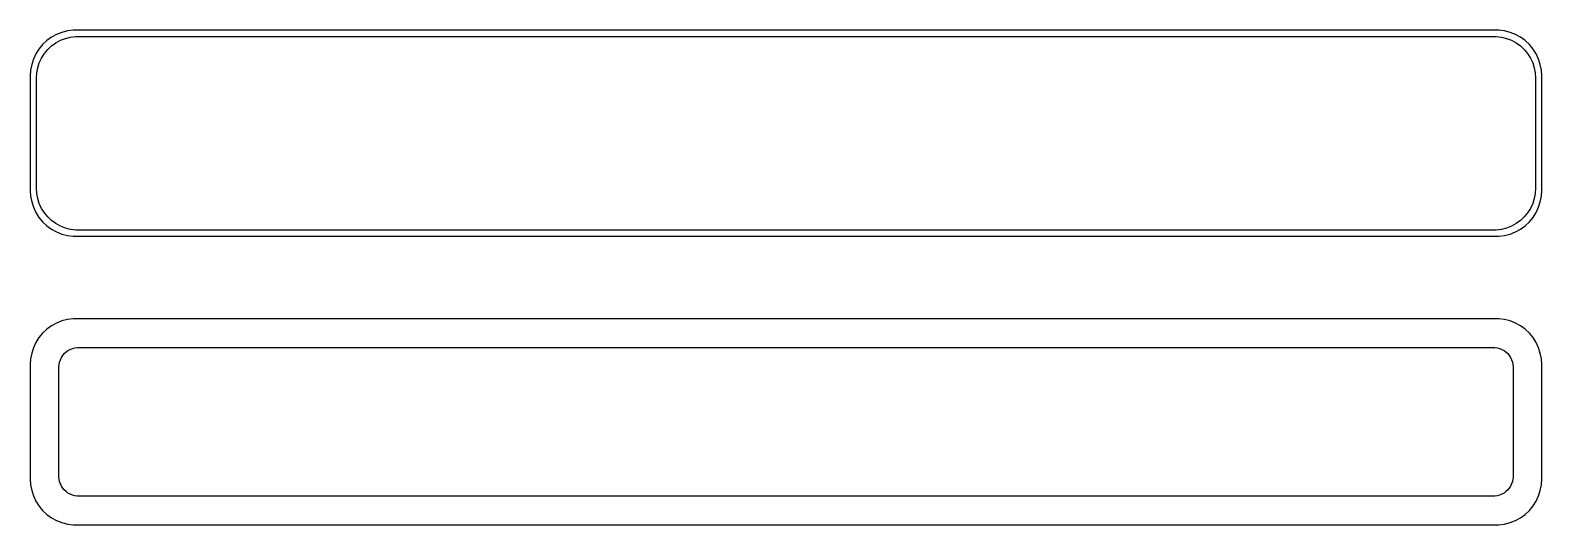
# Model space of a CAD drawing. Header units: metres. Extents: x -82 to 82, y 52 to 106.
import ezdxf

# ---------------------------------------------------------------- set-up
doc = ezdxf.new("R2010")
doc.units = ezdxf.units.M

msp = doc.modelspace()

# ---------------------------------------------------------------- linework, layer by layer
for p, q in [((-78.4369, 105.661), (-79.0451, 105.505)), ((-77.8139, 105.74), (-78.4369, 105.661)), ((77.8139, 105.74), (-77.8139, 105.74)), ((78.4369, 105.661), (77.8139, 105.74)), ((79.0451, 105.505), (78.4369, 105.661)), ((-81.1448, 104.173), (-81.5451, 103.689)), ((-80.6871, 104.603), (-81.1448, 104.173)), ((-80.1791, 104.972), (-80.6871, 104.603)), ((-80.5875, 103.634), (-80.1684, 104.028)), ((-79.6289, 105.274), (-80.1791, 104.972)), ((-80.1684, 104.028), (-79.7032, 104.366)), ((-79.7032, 104.366), (-79.1994, 104.643)), ((-79.0451, 105.505), (-79.6289, 105.274)), ((-79.1994, 104.643), (-78.6648, 104.854)), ((-78.6648, 104.854), (-78.1079, 104.997)), ((-78.1079, 104.997), (-77.5375, 105.069)), ((-77.5375, 105.069), (77.5375, 105.069)), ((77.5375, 105.069), (78.1079, 104.997)), ((78.1079, 104.997), (78.6648, 104.854)), ((78.6648, 104.854), (79.1994, 104.643)), ((79.6289, 105.274), (79.0451, 105.505)), ((79.1994, 104.643), (79.7032, 104.366)), ((80.1791, 104.972), (79.6289, 105.274)), ((79.7032, 104.366), (80.1684, 104.028)), ((80.1684, 104.028), (80.5875, 103.634)), ((80.6871, 104.603), (80.1791, 104.972)), ((81.1448, 104.173), (80.6871, 104.603)), ((81.5451, 103.689), (81.1448, 104.173)), ((-82.1489, 102.591), (-82.3429, 101.993)), ((-81.8815, 103.159), (-82.1489, 102.591)), ((-81.5451, 103.689), (-81.8815, 103.159)), ((-81.5069, 102.185), (-81.2621, 102.706)), ((-81.2621, 102.706), (-80.954, 103.191)), ((-80.954, 103.191), (-80.5875, 103.634)), ((80.5875, 103.634), (80.954, 103.191)), ((80.954, 103.191), (81.2621, 102.706)), ((81.2621, 102.706), (81.5069, 102.185)), ((81.8815, 103.159), (81.5451, 103.689)), ((82.1489, 102.591), (81.8815, 103.159)), ((82.3429, 101.993), (82.1489, 102.591)), ((-82.4606, 101.377), (-82.5, 100.75)), ((-82.5, 100.75), (-82.5, 88.25)), ((-82.3429, 101.993), (-82.4606, 101.377)), ((-81.8284, 100.5), (-81.7923, 101.074)), ((-81.7923, 101.074), (-81.6846, 101.639)), ((-81.6846, 101.639), (-81.5069, 102.185)), ((81.5069, 102.185), (81.6846, 101.639)), ((81.6846, 101.639), (81.7923, 101.074)), ((81.7923, 101.074), (81.8284, 100.5)), ((82.4606, 101.377), (82.3429, 101.993)), ((82.5, 100.75), (82.4606, 101.377)), ((82.5, 88.25), (82.5, 100.75)), ((-81.8284, 88.5), (-81.8284, 100.5)), ((81.8284, 100.5), (81.8284, 88.5)), ((-82.5, 88.25), (-82.4606, 87.6233)), ((-82.4606, 87.6233), (-82.3429, 87.0066)), ((-81.7923, 87.9262), (-81.8284, 88.5)), ((-81.6846, 87.3614), (-81.7923, 87.9262)), ((81.7923, 87.9262), (81.6846, 87.3614)), ((81.8284, 88.5), (81.7923, 87.9262)), ((82.3429, 87.0066), (82.4606, 87.6233)), ((82.4606, 87.6233), (82.5, 88.25)), ((-82.3429, 87.0066), (-82.1489, 86.4094)), ((-82.1489, 86.4094), (-81.8815, 85.8412)), ((-81.8815, 85.8412), (-81.5451, 85.3111)), ((-81.5069, 86.8146), (-81.6846, 87.3614)), ((-81.2621, 86.2943), (-81.5069, 86.8146)), ((-80.954, 85.8089), (-81.2621, 86.2943)), ((-80.5875, 85.3658), (-80.954, 85.8089)), ((80.954, 85.8089), (80.5875, 85.3658)), ((81.2621, 86.2943), (80.954, 85.8089)), ((81.5069, 86.8146), (81.2621, 86.2943)), ((81.6846, 87.3614), (81.5069, 86.8146)), ((81.5451, 85.3111), (81.8815, 85.8412)), ((81.8815, 85.8412), (82.1489, 86.4094)), ((82.1489, 86.4094), (82.3429, 87.0066)), ((-81.5451, 85.3111), (-81.1448, 84.8273)), ((-81.1448, 84.8273), (-80.6871, 84.3974)), ((-80.6871, 84.3974), (-80.1791, 84.0284)), ((-80.1684, 84.9723), (-80.5875, 85.3658)), ((-79.7032, 84.6343), (-80.1684, 84.9723)), ((-79.1994, 84.3573), (-79.7032, 84.6343)), ((-78.6648, 84.1456), (-79.1994, 84.3573)), ((79.1994, 84.3573), (78.6648, 84.1456)), ((79.7032, 84.6343), (79.1994, 84.3573)), ((80.1684, 84.9723), (79.7032, 84.6343)), ((80.5875, 85.3658), (80.1684, 84.9723)), ((80.1791, 84.0284), (80.6871, 84.3974)), ((80.6871, 84.3974), (81.1448, 84.8273)), ((81.1448, 84.8273), (81.5451, 85.3111)), ((-80.1791, 84.0284), (-79.6289, 83.7259)), ((-79.6289, 83.7259), (-79.0451, 83.4947)), ((-79.0451, 83.4947), (-78.4369, 83.3386)), ((-78.1079, 84.0027), (-78.6648, 84.1456)), ((-78.4369, 83.3386), (-77.8139, 83.2599)), ((-77.5375, 83.9306), (-78.1079, 84.0027)), ((-77.8139, 83.2599), (77.8139, 83.2599)), ((77.5375, 83.9306), (-77.5375, 83.9306)), ((78.1079, 84.0027), (77.5375, 83.9306)), ((77.8139, 83.2599), (78.4369, 83.3386)), ((78.6648, 84.1456), (78.1079, 84.0027)), ((78.4369, 83.3386), (79.0451, 83.4947)), ((79.0451, 83.4947), (79.6289, 83.7259)), ((79.6289, 83.7259), (80.1791, 84.0284)), ((-81.1448, 72.6727), (-81.5451, 72.1889)), ((-80.6871, 73.1026), (-81.1448, 72.6727)), ((-80.1791, 73.4716), (-80.6871, 73.1026)), ((-79.6289, 73.7741), (-80.1791, 73.4716)), ((-79.0451, 74.0053), (-79.6289, 73.7741)), ((-78.4369, 74.1614), (-79.0451, 74.0053)), ((-77.8139, 74.2401), (-78.4369, 74.1614)), ((77.8139, 74.2401), (-77.8139, 74.2401)), ((78.4369, 74.1614), (77.8139, 74.2401)), ((79.0451, 74.0053), (78.4369, 74.1614)), ((79.6289, 73.7741), (79.0451, 74.0053)), ((80.1791, 73.4716), (79.6289, 73.7741)), ((80.6871, 73.1026), (80.1791, 73.4716)), ((81.1448, 72.6727), (80.6871, 73.1026)), ((81.5451, 72.1889), (81.1448, 72.6727)), ((-82.1489, 71.0906), (-82.3429, 70.4934)), ((-81.8815, 71.6588), (-82.1489, 71.0906)), ((-81.5451, 72.1889), (-81.8815, 71.6588)), ((-78.1482, 70.9088), (-77.9019, 71.0064)), ((-77.9019, 71.0064), (-77.6453, 71.0723)), ((-77.6453, 71.0723), (-77.3825, 71.1055)), ((-77.3825, 71.1055), (77.3825, 71.1055)), ((77.3825, 71.1055), (77.6453, 71.0723)), ((77.6453, 71.0723), (77.9019, 71.0064)), ((77.9019, 71.0064), (78.1482, 70.9088)), ((81.8815, 71.6588), (81.5451, 72.1889)), ((82.1489, 71.0906), (81.8815, 71.6588)), ((82.3429, 70.4934), (82.1489, 71.0906)), ((-82.4606, 69.8767), (-82.5, 69.25)), ((-82.3429, 70.4934), (-82.4606, 69.8767)), ((-79.343, 69.2644), (-79.2934, 69.5246)), ((-79.2934, 69.5246), (-79.2115, 69.7766)), ((-79.2115, 69.7766), (-79.0987, 70.0163)), ((-79.0987, 70.0163), (-78.9567, 70.24)), ((-78.9567, 70.24), (-78.7879, 70.4441)), ((-78.7879, 70.4441), (-78.5947, 70.6255)), ((-78.5947, 70.6255), (-78.3804, 70.7812)), ((-78.3804, 70.7812), (-78.1482, 70.9088)), ((78.1482, 70.9088), (78.3804, 70.7812)), ((78.3804, 70.7812), (78.5947, 70.6255)), ((78.5947, 70.6255), (78.7879, 70.4441)), ((78.7879, 70.4441), (78.9567, 70.24)), ((78.9567, 70.24), (79.0987, 70.0163)), ((79.0987, 70.0163), (79.2115, 69.7766)), ((79.2115, 69.7766), (79.2934, 69.5246)), ((79.2934, 69.5246), (79.343, 69.2644)), ((82.4606, 69.8767), (82.3429, 70.4934)), ((82.5, 69.25), (82.4606, 69.8767)), ((-82.5, 69.25), (-82.5, 56.75)), ((-79.3596, 69), (-79.343, 69.2644)), ((-79.3596, 57), (-79.3596, 69)), ((79.343, 69.2644), (79.3596, 69)), ((79.3596, 69), (79.3596, 57)), ((82.5, 56.75), (82.5, 69.25)), ((-82.5, 56.75), (-82.4606, 56.1233)), ((-82.4606, 56.1233), (-82.3429, 55.5066)), ((-79.343, 56.7356), (-79.3596, 57)), ((-79.2934, 56.4754), (-79.343, 56.7356)), ((-79.2115, 56.2234), (-79.2934, 56.4754)), ((-79.0987, 55.9837), (-79.2115, 56.2234)), ((79.2115, 56.2234), (79.0987, 55.9837)), ((79.2934, 56.4754), (79.2115, 56.2234)), ((79.343, 56.7356), (79.2934, 56.4754)), ((79.3596, 57), (79.343, 56.7356)), ((82.3429, 55.5066), (82.4606, 56.1233)), ((82.4606, 56.1233), (82.5, 56.75)), ((-82.3429, 55.5066), (-82.1489, 54.9094)), ((-82.1489, 54.9094), (-81.8815, 54.3412)), ((-78.9567, 55.76), (-79.0987, 55.9837)), ((-78.7879, 55.5559), (-78.9567, 55.76)), ((-78.5947, 55.3745), (-78.7879, 55.5559)), ((-78.3804, 55.2188), (-78.5947, 55.3745)), ((-78.1482, 55.0912), (-78.3804, 55.2188)), ((-77.9019, 54.9936), (-78.1482, 55.0912)), ((-77.6453, 54.9277), (-77.9019, 54.9936)), ((-77.3825, 54.8945), (-77.6453, 54.9277)), ((77.3825, 54.8945), (-77.3825, 54.8945)), ((77.6453, 54.9277), (77.3825, 54.8945)), ((77.9019, 54.9936), (77.6453, 54.9277)), ((78.1482, 55.0912), (77.9019, 54.9936)), ((78.3804, 55.2188), (78.1482, 55.0912)), ((78.5947, 55.3745), (78.3804, 55.2188)), ((78.7879, 55.5559), (78.5947, 55.3745)), ((78.9567, 55.76), (78.7879, 55.5559)), ((79.0987, 55.9837), (78.9567, 55.76)), ((81.8815, 54.3412), (82.1489, 54.9094)), ((82.1489, 54.9094), (82.3429, 55.5066)), ((-81.8815, 54.3412), (-81.5451, 53.8111)), ((-81.5451, 53.8111), (-81.1448, 53.3273)), ((-81.1448, 53.3273), (-80.6871, 52.8974)), ((-80.6871, 52.8974), (-80.1791, 52.5284)), ((80.1791, 52.5284), (80.6871, 52.8974)), ((80.6871, 52.8974), (81.1448, 53.3273)), ((81.1448, 53.3273), (81.5451, 53.8111)), ((81.5451, 53.8111), (81.8815, 54.3412)), ((-80.1791, 52.5284), (-79.6289, 52.2259)), ((-79.6289, 52.2259), (-79.0451, 51.9947)), ((-79.0451, 51.9947), (-78.4369, 51.8386)), ((-78.4369, 51.8386), (-77.8139, 51.7599)), ((-77.8139, 51.7599), (77.8139, 51.7599)), ((77.8139, 51.7599), (78.4369, 51.8386)), ((78.4369, 51.8386), (79.0451, 51.9947)), ((79.0451, 51.9947), (79.6289, 52.2259)), ((79.6289, 52.2259), (80.1791, 52.5284))]:
    msp.add_line(p, q)

doc.saveas('drawing.dxf')
